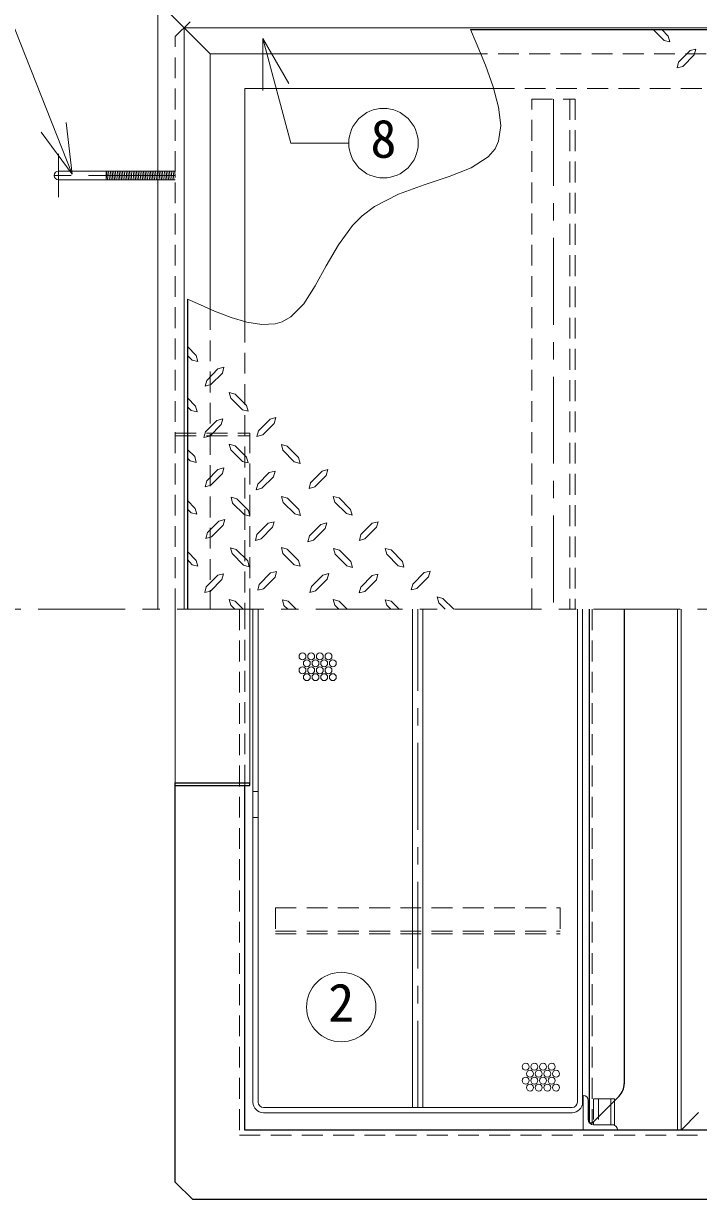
# Model space of a CAD drawing. Units: millimetres at full size, sheet at 1:10; details may follow other scales. Extents: x -2125 to 1925, y -1405 to 1405.
# Drawn here: x -1204 to -815, y 315 to 993 of the extents above; entities that cross this region are included whole.
import ezdxf
from ezdxf.enums import TextEntityAlignment as Align

# ---------------------------------------------------------------- set-up
doc = ezdxf.new("R2010")
doc.units = ezdxf.units.MM
doc.header["$LTSCALE"] = 10
doc.linetypes.add('CHAIN1', pattern=[8, 5, -1, 1, -1])
doc.linetypes.add('DASHED1', pattern=[1.8, 1.2, -0.6])
doc.layers.add('0-A', color=4, linetype='Continuous', lineweight=9)
doc.styles.add('ＭＳ ゴシック', font='')
doc.styles.get('ＭＳ ゴシック').set_extended_font_data('MS Gothic')

msp = doc.modelspace()

# ---------------------------------------------------------------- linework, layer by layer
at = {"layer": '0-A', "color": 7, "lineweight": 18}
for p, q in [((-1126.8, 1005.02), (-1111.8, 990.02)), ((-1126.8, 1005.02), (-1126.8, 655.02)), ((-1176.26, 905.74), (-1211.94, 996.23)), ((158.2, 990.02), (-1111.8, 990.02)), ((-1111.8, 990.02), (-1111.8, 655.02)), ((-1066.45, 983.9), (-1051.45, 957.92)), ((-1066.45, 983.9), (-1066.45, 953.9)), ((-1066.45, 983.9), (-1050.3, 923.6)), ((-1176.26, 905.74), (-1179.67, 935.54)), ((-1176.26, 905.74), (-1194.11, 929.85)), ((-1050.3, 923.6), (-1016.8, 923.6)), ((-1184.19, 907.52), (-1126.8, 907.52)), ((-1184.19, 902.52), (-1126.8, 902.52)), ((-1116.8, 655.02), (-1116.8, 555.02)), ((-1073.8, 555.02), (-1073.8, 655.02)), ((-980.05, 368.02), (-980.05, 655.02)), ((-974.05, 655.02), (-974.05, 368.02)), ((-885.05, 371.02), (-885.05, 655.02)), ((-882.05, 371.02), (-882.05, 655.02)), ((-827.3, 355.02), (-827.3, 655.02)), ((-825.3, 655.02), (-825.3, 355.02)), ((-1072.05, 550.02), (-1069.05, 550.02)), ((-1072.05, 371.02), (-1072.05, 550.02)), ((-1069.05, 371.02), (-1069.05, 550.02)), ((-881.8, 375.02), (-881.8, 355.02)), ((-888.05, 368.02), (-1066.05, 368.02)), ((-878.8, 361.02), (-878.8, 372.02)), ((-865.8, 369.78), (-865.8, 358.02)), ((-863.64, 358.02), (-863.64, 371.94)), ((-888.05, 365.02), (-1066.05, 365.02)), ((-875.8, 359.78), (-875.8, 358.02)), ((-875.8, 358.02), (-863.64, 358.02))]:
    msp.add_line(p, q, dxfattribs=at)
at = {"layer": '0-A'}
for p, q in [((-1111.8, 990.02), (-1096.8, 975.02)), ((-841.4, 989.02), (-835.06, 982.82)), ((-836.42, 989.02), (-832.64, 985.24)), ((-826.76, 970.22), (-820.04, 976.94)), ((-820.04, 976.94), (-816.79, 977.78)), ((-816.79, 977.78), (-817.63, 974.42)), ((-1096.8, 827.99), (-1096.8, 975.02)), ((-940.8, 975.02), (-1096.8, 975.02)), ((-826.76, 970.22), (-827.6, 966.97)), ((-824.24, 967.81), (-817.63, 974.42)), ((-824.24, 967.81), (-827.6, 966.97)), ((-1076.8, 955.02), (-933.33, 955.02)), ((-1076.8, 820.62), (-1076.8, 955.02)), ((-1156.69, 907.52), (-1156.69, 902.52)), ((-1155.82, 902.52), (-1156.23, 907.52)), ((-1154.82, 902.52), (-1155.23, 907.52)), ((-1153.82, 902.52), (-1154.23, 907.52)), ((-1152.81, 902.52), (-1153.22, 907.52)), ((-1151.81, 902.52), (-1152.22, 907.52)), ((-1150.81, 902.52), (-1151.22, 907.52)), ((-1149.8, 902.52), (-1150.21, 907.52)), ((-1148.8, 902.52), (-1149.21, 907.52)), ((-1147.8, 902.52), (-1148.21, 907.52)), ((-1146.79, 902.52), (-1147.2, 907.52)), ((-1145.79, 902.52), (-1146.2, 907.52)), ((-1144.79, 902.52), (-1145.2, 907.52)), ((-1143.78, 902.52), (-1144.19, 907.52)), ((-1142.78, 902.52), (-1143.19, 907.52)), ((-1141.78, 902.52), (-1142.19, 907.52)), ((-1140.77, 902.52), (-1141.18, 907.52)), ((-1139.77, 902.52), (-1140.18, 907.52)), ((-1138.77, 902.52), (-1139.18, 907.52)), ((-1137.76, 902.52), (-1138.17, 907.52)), ((-1136.76, 902.52), (-1137.17, 907.52)), ((-1135.76, 902.52), (-1136.17, 907.52)), ((-1134.75, 902.52), (-1135.16, 907.52)), ((-1133.75, 902.52), (-1134.16, 907.52)), ((-1132.75, 902.52), (-1133.16, 907.52)), ((-1131.74, 902.52), (-1132.15, 907.52)), ((-1130.74, 902.52), (-1131.15, 907.52)), ((-1129.74, 902.52), (-1130.15, 907.52)), ((-1128.73, 902.52), (-1129.14, 907.52)), ((-1127.73, 902.52), (-1128.14, 907.52)), ((-1126.8, 903.35), (-1127.14, 907.52)), ((-1104.7, 801.18), (-1109.8, 806.47)), ((-1107.12, 798.66), (-1109.8, 801.34)), ((-1104.7, 801.18), (-1103.76, 797.82)), ((-1107.12, 798.66), (-1103.76, 797.82)), ((-1092.21, 793.51), (-1098.72, 786.9)), ((-1092.21, 793.51), (-1088.85, 794.46)), ((-1089.69, 791.1), (-1088.85, 794.46)), ((-1099.66, 783.54), (-1098.72, 786.9)), ((-1089.69, 791.1), (-1096.3, 784.48)), ((-1096.3, 784.48), (-1099.66, 783.54)), ((-1085.7, 779.97), (-1082.34, 779.02)), ((-1084.75, 776.61), (-1085.7, 779.97)), ((-1105.23, 772.09), (-1109.8, 776.84)), ((-1078.14, 769.99), (-1084.75, 776.61)), ((-1075.72, 772.51), (-1082.34, 779.02)), ((-1075.72, 772.51), (-1074.78, 769.15)), ((-1107.64, 769.57), (-1109.8, 771.73)), ((-1107.64, 769.57), (-1104.28, 768.73)), ((-1105.23, 772.09), (-1104.28, 768.73)), ((-1078.14, 769.99), (-1074.78, 769.15)), ((-1092.84, 763.9), (-1099.35, 757.29)), ((-1090.32, 761.49), (-1096.93, 754.77)), ((-1092.84, 763.9), (-1089.48, 764.74)), ((-1090.32, 761.49), (-1089.48, 764.74)), ((-1062.18, 764.53), (-1068.79, 757.92)), ((-1059.76, 762.12), (-1066.38, 755.5)), ((-1062.18, 764.53), (-1058.82, 765.48)), ((-1059.76, 762.12), (-1058.82, 765.48)), ((-1100.29, 753.93), (-1099.35, 757.29)), ((-1096.93, 754.77), (-1100.29, 753.93)), ((-1105.65, 743.01), (-1109.8, 747.16)), ((-1085.7, 750.15), (-1082.34, 749.31)), ((-1084.86, 746.89), (-1085.7, 750.15)), ((-1078.14, 740.17), (-1084.86, 746.89)), ((-1075.72, 742.69), (-1082.34, 749.31)), ((-1055.67, 750.04), (-1052.31, 749.1)), ((-1054.83, 746.68), (-1055.67, 750.04)), ((-1048.21, 740.07), (-1054.83, 746.68)), ((-1045.8, 742.48), (-1052.31, 749.1)), ((-1108.17, 740.49), (-1109.8, 742.12)), ((-1108.17, 740.49), (-1104.81, 739.65)), ((-1105.65, 743.01), (-1104.81, 739.65)), ((-1078.14, 740.17), (-1074.88, 739.33)), ((-1075.72, 742.69), (-1074.88, 739.33)), ((-1048.21, 740.07), (-1044.85, 739.12)), ((-1045.8, 742.48), (-1044.85, 739.12)), ((-1092.21, 735.66), (-1098.72, 729.04)), ((-1089.69, 733.24), (-1096.3, 726.52)), ((-1092.21, 735.66), (-1088.85, 736.5)), ((-1089.69, 733.24), (-1088.85, 736.5)), ((-1062.7, 733.77), (-1069.32, 727.15)), ((-1062.7, 733.77), (-1059.34, 734.71)), ((-1060.29, 731.35), (-1059.34, 734.71)), ((-1032.25, 734.61), (-1038.87, 727.99)), ((-1032.25, 734.61), (-1028.89, 735.55)), ((-1029.84, 732.19), (-1028.89, 735.55)), ((-1099.66, 725.68), (-1098.72, 729.04)), ((-1096.3, 726.52), (-1099.66, 725.68)), ((-1060.29, 731.35), (-1066.9, 724.74)), ((-1084.65, 719.59), (-1081.29, 718.65)), ((-1083.81, 716.23), (-1084.65, 719.59)), ((-1074.67, 712.03), (-1081.29, 718.65)), ((-1055.56, 720.01), (-1052.2, 719.07)), ((-1054.62, 716.65), (-1055.56, 720.01)), ((-1045.59, 712.45), (-1052.2, 719.07)), ((-1025.74, 720.01), (-1022.38, 719.17)), ((-1024.9, 716.76), (-1025.74, 720.01)), ((-1015.77, 712.56), (-1022.38, 719.17)), ((-1105.33, 713.19), (-1109.8, 717.65)), ((-1107.75, 710.67), (-1109.8, 712.72)), ((-1105.33, 713.19), (-1104.39, 709.83)), ((-1077.09, 709.62), (-1083.81, 716.23)), ((-1074.67, 712.03), (-1073.83, 708.67)), ((-1048, 710.04), (-1054.62, 716.65)), ((-1045.59, 712.45), (-1044.64, 709.09)), ((-1018.18, 710.14), (-1024.9, 716.76)), ((-1015.77, 712.56), (-1014.93, 709.2)), ((-1107.75, 710.67), (-1104.39, 709.83)), ((-1091.68, 705.84), (-1098.3, 699.22)), ((-1091.68, 705.84), (-1088.32, 706.78)), ((-1089.27, 703.42), (-1088.32, 706.78)), ((-1077.09, 709.62), (-1073.83, 708.67)), ((-1063.23, 704.68), (-1069.74, 698.07)), ((-1063.23, 704.68), (-1059.87, 705.52)), ((-1060.71, 702.27), (-1059.87, 705.52)), ((-1048, 710.04), (-1044.64, 709.09)), ((-1032.88, 703.95), (-1029.52, 704.89)), ((-1030.47, 701.53), (-1029.52, 704.89)), ((-1018.18, 710.14), (-1014.93, 709.2)), ((-1003.27, 704.68), (-1009.89, 698.07)), ((-1003.27, 704.68), (-999.91, 705.52)), ((-1000.86, 702.27), (-999.91, 705.52)), ((-1099.14, 695.86), (-1098.3, 699.22)), ((-1089.27, 703.42), (-1095.88, 696.81)), ((-1070.68, 694.71), (-1069.74, 698.07)), ((-1060.71, 702.27), (-1067.32, 695.55)), ((-1032.88, 703.95), (-1039.5, 697.33)), ((-1030.47, 701.53), (-1037.08, 694.92)), ((-1010.73, 694.71), (-1009.89, 698.07)), ((-1000.86, 702.27), (-1007.47, 695.55)), ((-1095.88, 696.81), (-1099.14, 695.86)), ((-1067.32, 695.55), (-1070.68, 694.71)), ((-1040.34, 693.97), (-1039.5, 697.33)), ((-1037.08, 694.92), (-1040.34, 693.97)), ((-1007.47, 695.55), (-1010.73, 694.71)), ((-1104.7, 683.16), (-1109.8, 688.25)), ((-1085.07, 690.4), (-1081.71, 689.56)), ((-1084.12, 687.15), (-1085.07, 690.4)), ((-1077.51, 680.53), (-1084.12, 687.15)), ((-1075.09, 682.95), (-1081.71, 689.56)), ((-1055.67, 690.61), (-1052.31, 689.67)), ((-1054.83, 687.25), (-1055.67, 690.61)), ((-1048.21, 680.64), (-1054.83, 687.25)), ((-1045.8, 683.16), (-1052.31, 689.67)), ((-1025.53, 689.98), (-1022.17, 689.14)), ((-1024.69, 686.73), (-1025.53, 689.98)), ((-1017.97, 680.11), (-1024.69, 686.73)), ((-1015.56, 682.53), (-1022.17, 689.14)), ((-988.26, 680.11), (-994.87, 686.83)), ((-985.84, 682.63), (-992.46, 689.25)), ((-1107.12, 680.64), (-1109.8, 683.7)), ((-1107.12, 680.64), (-1103.76, 679.8)), ((-1104.7, 683.16), (-1103.76, 679.8)), ((-1077.51, 680.53), (-1074.15, 679.59)), ((-1075.09, 682.95), (-1074.15, 679.59)), ((-1048.21, 680.64), (-1044.85, 679.8)), ((-1045.8, 683.16), (-1044.85, 679.8)), ((-1017.97, 680.11), (-1014.72, 679.17)), ((-1015.56, 682.53), (-1014.72, 679.17)), ((-988.26, 680.11), (-985, 679.27)), ((-985.84, 682.63), (-985, 679.27)), ((-1092.31, 674.65), (-1098.93, 668.04)), ((-1089.9, 672.24), (-1096.51, 665.52)), ((-1092.31, 674.65), (-1088.95, 675.49)), ((-1089.9, 672.24), (-1088.95, 675.49)), ((-1061.86, 676.02), (-1068.48, 669.4)), ((-1059.34, 673.6), (-1066.06, 666.88)), ((-1061.86, 676.02), (-1058.5, 676.86)), ((-1059.34, 673.6), (-1058.5, 676.86)), ((-1031.73, 674.76), (-1038.34, 668.14)), ((-1029.31, 672.34), (-1035.93, 665.62)), ((-1031.73, 674.76), (-1028.37, 675.6)), ((-1029.31, 672.34), (-1028.37, 675.6)), ((-1003.38, 674.44), (-1009.89, 667.83)), ((-1003.38, 674.44), (-1000.02, 675.28)), ((-1000.86, 672.03), (-1000.02, 675.28)), ((-973.35, 676.23), (-979.96, 669.61)), ((-970.83, 673.81), (-977.55, 667.09)), ((-973.35, 676.23), (-969.99, 677.07)), ((-970.83, 673.81), (-969.99, 677.07)), ((-1099.87, 664.68), (-1098.93, 668.04)), ((-1096.51, 665.52), (-1099.87, 664.68)), ((-1069.32, 666.04), (-1068.48, 669.4)), ((-1066.06, 666.88), (-1069.32, 666.04)), ((-980.8, 666.25), (-979.96, 669.61)), ((-977.55, 667.09), (-980.8, 666.25)), ((-1085.7, 660.69), (-1082.34, 659.74)), ((-1084.75, 657.33), (-1085.7, 660.69)), ((-1082.44, 655.02), (-1084.75, 657.33)), ((-1077.61, 655.02), (-1082.34, 659.74)), ((-1055.04, 660.48), (-1051.68, 659.64)), ((-1054.2, 657.22), (-1055.04, 660.48)), ((-1051.99, 655.02), (-1054.2, 657.22)), ((-1047.24, 655.02), (-1051.68, 659.64)), ((-1025.74, 660.69), (-1022.38, 659.74)), ((-1024.9, 657.33), (-1025.74, 660.69)), ((-1022.59, 655.02), (-1024.9, 657.33)), ((-1017.66, 655.02), (-1022.38, 659.74)), ((-987.73, 655.02), (-992.46, 659.74)), ((-961.17, 655.02), (-964.95, 658.8)), ((-956.19, 655.02), (-962.53, 661.21)), ((-1072.05, 655.02), (-1072.05, 550.02)), ((-1069.05, 655.02), (-1069.05, 550.02)), ((-825.3, 355.02), (-815.23, 365.09))]:
    msp.add_line(p, q, dxfattribs=at)
at = {"layer": '0-A', "color": 5, "lineweight": 25}
for p, q in [((-946.7, 989.02), (156.2, 989.02)), ((-1109.8, 833.79), (-1109.8, 655.02)), ((-878.05, 359.03), (-878.05, 655.02)), ((-858.05, 655.02), (-858.05, 381.68)), ((-1116.8, 553.52), (-1073.8, 553.52)), ((-1076.8, 355.02), (-1076.8, 553.52)), ((-1073.8, 553.52), (-1073.8, 555.02)), ((-876.55, 359.03), (-860.98, 374.61)), ((123.2, 355.02), (-1076.8, 355.02)), ((-876.55, 359.03), (-878.05, 359.03)), ((-1106.8, 315.02), (-1116.8, 325.02)), ((153.2, 315.02), (-1106.8, 315.02))]:
    msp.add_line(p, q, dxfattribs=at)
at = {"layer": '0-A', "linetype": 'DASHED1'}
for p, q in [((143.2, 975.02), (-940.8, 975.02)), ((-933.33, 955.02), (123.2, 955.02)), ((-889.3, 949.02), (-889.3, 655.02)), ((-1126.8, 907.52), (-1116.8, 907.52)), ((-1126.73, 902.52), (-1126.8, 903.35)), ((-1126.8, 902.52), (-1116.8, 902.52)), ((-1125.72, 902.52), (-1126.13, 907.52)), ((-1124.72, 902.52), (-1125.13, 907.52)), ((-1123.72, 902.52), (-1124.13, 907.52)), ((-1122.71, 902.52), (-1123.12, 907.52)), ((-1121.71, 902.52), (-1122.12, 907.52)), ((-1120.71, 902.52), (-1121.12, 907.52)), ((-1119.7, 902.52), (-1120.11, 907.52)), ((-1118.7, 902.52), (-1119.11, 907.52)), ((-1117.7, 902.52), (-1118.11, 907.52)), ((-1116.8, 903.76), (-1117.1, 907.52)), ((-1096.8, 827.99), (-1096.8, 655.02)), ((-1076.8, 820.81), (-1076.8, 655.02)), ((-1116.8, 756.52), (-1073.8, 756.52)), ((-1116.8, 755.02), (-1073.8, 755.02)), ((-1073.8, 655.02), (-1073.8, 756.52)), ((-1072.05, 535.02), (-1069.05, 535.02)), ((-1059.05, 483.02), (-1059.05, 468.02)), ((-1059.05, 483.02), (-895.05, 483.02)), ((-895.05, 483.02), (-895.05, 468.02)), ((-1059.05, 469.52), (-895.05, 469.52)), ((-1059.05, 468.02), (-895.05, 468.02)), ((-872.8, 373.02), (-872.8, 358.02)), ((-865.8, 373.02), (-865.8, 369.78))]:
    msp.add_line(p, q, dxfattribs=at)
at = {"layer": '0-A', "color": 7, "linetype": 'DASHED1', "lineweight": 18}
for p, q in [((-911.3, 949.02), (-886.3, 949.02)), ((-911.3, 655.02), (-911.3, 949.02)), ((-886.3, 949.02), (-886.3, 655.02)), ((-1079.8, 655.02), (-1079.8, 352.02)), ((-1076.8, 553.52), (-1076.8, 655.02)), ((-876.55, 655.02), (-876.55, 359.03)), ((-1079.8, 352.02), (126.2, 352.02))]:
    msp.add_line(p, q, dxfattribs=at)
at = {"layer": '0-A', "linetype": 'CHAIN1'}
for p, q in [((-898.8, 949.02), (-898.8, 655.02)), ((-1184.19, 917.52), (-1184.19, 892.52)), ((-1116.8, 905.02), (-1196.69, 905.02)), ((-1355.8, 655.02), (563.2, 655.02)), ((-977.05, 368.02), (-977.05, 655.02))]:
    msp.add_line(p, q, dxfattribs=at)
at = {"layer": '0-A', "linetype": 'DASHED1'}
for points in [[(-1116.8, 655.02), (-1116.8, 985.02), (-1106.8, 995.02)], [(-863.64, 371.94), (-863.64, 373.02), (-875.8, 373.02), (-875.8, 359.78)]]:
    msp.add_lwpolyline(points, dxfattribs=at)
at = {"layer": '0-A', "color": 7, "lineweight": 18}
msp.add_lwpolyline([(-946.7, 989.02), (-943.43, 981.41), (-938.09, 968.47), (-933.6, 956.02), (-930.47, 944.38), (-929.25, 933.86), (-930.45, 924.78), (-932.48, 920.29), (-936.39, 915.64), (-946.27, 909.33), (-959.03, 904.32), (-973.42, 899.6), (-988.17, 894.17), (-1002, 887.02), (-1009.1, 881.69), (-1014.67, 876.07), (-1022.83, 864.94), (-1029.77, 852.98), (-1036.19, 841.33), (-1042.77, 831.1), (-1050.21, 823.44), (-1055.19, 820.62), (-1059.25, 819.45), (-1066.98, 819.06), (-1075.49, 820.42), (-1084.62, 823.14), (-1094.19, 826.85), (-1104.03, 831.16), (-1109.8, 833.79)], dxfattribs=at)
at = {"layer": '0-A'}
for points in [[(-832.64, 985.24), (-831.7, 981.88), (-835.06, 982.82)], [(-1066.38, 755.5), (-1069.74, 754.66), (-1068.79, 757.92)], [(-1029.84, 732.19), (-1036.45, 725.58), (-1039.71, 724.63), (-1038.87, 727.99)], [(-1066.9, 724.74), (-1070.26, 723.9), (-1069.32, 727.15)], [(-994.87, 686.83), (-995.82, 690.09), (-992.46, 689.25)], [(-1000.86, 672.03), (-1007.47, 665.31), (-1010.83, 664.47), (-1009.89, 667.83)], [(-1035.93, 665.62), (-1039.18, 664.78), (-1038.34, 668.14)], [(-992.56, 655.02), (-994.87, 657.33), (-995.82, 660.58), (-992.46, 659.74)], [(-964.95, 658.8), (-965.89, 662.16), (-962.53, 661.21)]]:
    msp.add_lwpolyline(points, dxfattribs=at)
at = {"layer": '0-A', "color": 5, "lineweight": 25}
msp.add_lwpolyline([(-1116.8, 325.02), (-1116.8, 555.02), (-1073.8, 555.02)], dxfattribs=at)
at = {"layer": '0-A', "color": 7, "lineweight": 18}
for centre in [(-996.8, 923.6), (-1021.14, 425.9)]:
    msp.add_circle(centre, 20, dxfattribs=at)
at = {"layer": '0-A'}
for centre in [(-1043.51, 627.93), (-1041.01, 623.93), (-1038.51, 627.93), (-1036.01, 623.93), (-1033.51, 627.93), (-1031.01, 623.93), (-1028.51, 627.93), (-1026.01, 623.93), (-1043.51, 619.93), (-1041.01, 615.93), (-1038.51, 619.93), (-1036.01, 615.93), (-1033.51, 619.93), (-1031.01, 615.93), (-1028.51, 619.93), (-1026.01, 615.93), (-914.8, 391.49), (-909.8, 391.49), (-904.8, 391.49), (-899.8, 391.49), (-912.3, 387.49), (-907.3, 387.49), (-902.3, 387.49), (-897.3, 387.49), (-914.8, 383.49), (-912.3, 379.49), (-909.8, 383.49), (-907.3, 379.49), (-904.8, 383.49), (-902.3, 379.49), (-899.8, 383.49), (-897.3, 379.49)]:
    msp.add_circle(centre, 2, dxfattribs=at)
at = {"layer": '0-A', "color": 7, "lineweight": 18}
for centre, radius, start, end in [((-1184.19, 905.02), 2.5, 90, 270), ((-881.8, 372.02), 3, 0, 90), ((-1066.05, 371.02), 6, 180, 270), ((-1066.05, 371.02), 3, 180, 270), ((-888.05, 371.02), 6, 270, 0), ((-888.05, 371.02), 3, 270, 0), ((-875.8, 361.02), 3, 180, 270), ((-864.8, 355.02), 3, 0, 90)]:
    msp.add_arc(centre, radius, start, end, dxfattribs=at)
at = {"layer": '0-A', "color": 5, "lineweight": 25}
msp.add_arc((-868.05, 381.68), 10, 315, 360, dxfattribs=at)

# ---------------------------------------------------------------- texts
at = {"layer": '0-A', "color": 7, "style": 'ＭＳ ゴシック'}
for s, p in [('8', (-1004.3, 908.6)), ('2', (-1028.64, 410.9))]:
    msp.add_text(s, height=21.99, dxfattribs=at).set_placement(p, align=Align.BOTTOM_LEFT)

doc.saveas('drawing.dxf')
